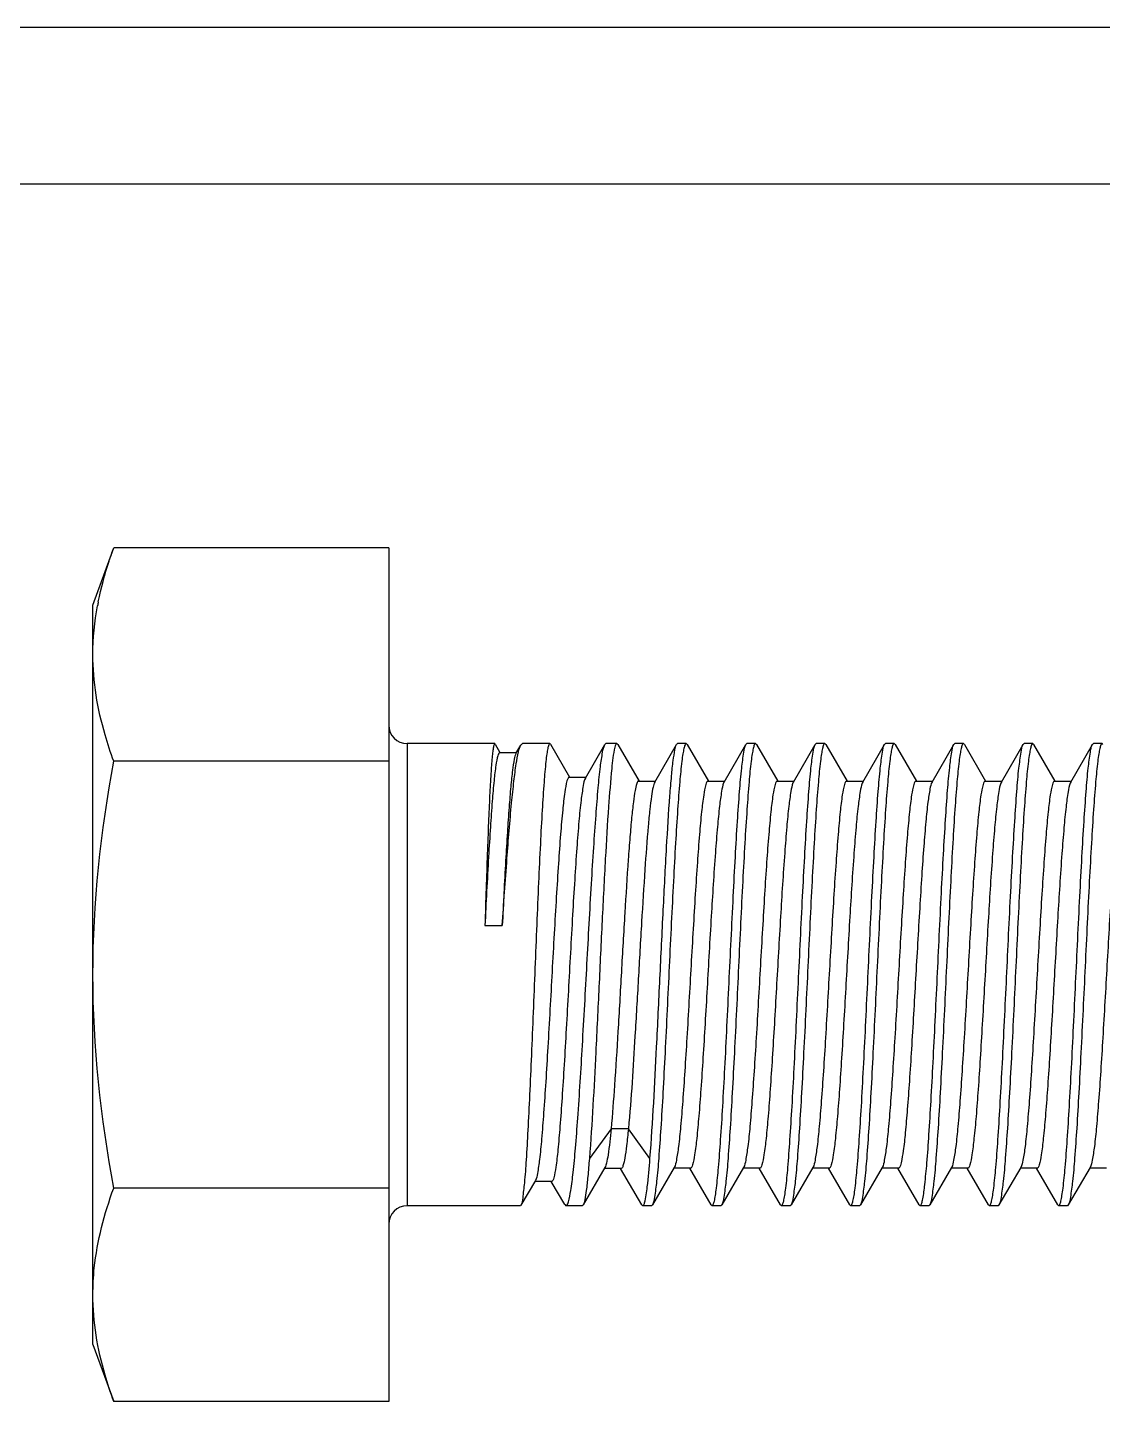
# Model space of a CAD drawing. Extents: x 4995099 to 5303443, y 4627657 to 4889583.
# Drawn here: x 5068758.8 to 5068996.6, y 4728743.2 to 4729047.1 of the extents above; entities that cross this region are included whole.
import ezdxf

# ---------------------------------------------------------------- set-up
doc = ezdxf.new("R2010")
doc.units = 0
doc.header["$LTSCALE"] = 1000
doc.header["$MEASUREMENT"] = 0
doc.layers.get('0').update_dxf_attribs({"color": 4, "linetype": 'CONTINUOUS'})

msp = doc.modelspace()

# ---------------------------------------------------------------- linework, layer by layer
for p, q in [((5069416.27, 4729047.15), (5068174.35, 4729047.14)), ((5069037.68, 4729012.49), (5068606.2, 4729012.49)), ((5068773.31, 4728919.38), (5068777.91, 4728932.03)), ((5068838.73, 4728932.03), (5068777.91, 4728932.03)), ((5068838.73, 4728932.03), (5068838.73, 4728743.17)), ((5068773.31, 4728755.82), (5068773.31, 4728919.38)), ((5068842.82, 4728888.71), (5068842.82, 4728786.49)), ((5068862.18, 4728888.71), (5068842.82, 4728888.71)), ((5068862.18, 4728888.71), (5068842.82, 4728888.71)), ((5068862.18, 4728888.71), (5068862.17, 4728888.71)), ((5068862.28, 4728888.63), (5068862.18, 4728888.71)), ((5068862.28, 4728888.63), (5068863.35, 4728886.79)), ((5068863.27, 4728886.74), (5068867, 4728886.74)), ((5068866.89, 4728886.56), (5068867.96, 4728888.41)), ((5068867.96, 4728888.41), (5068868.31, 4728888.71)), ((5068874.36, 4728888.71), (5068868.31, 4728888.71)), ((5068874.36, 4728888.71), (5068868.31, 4728888.71)), ((5068874.36, 4728888.71), (5068874.33, 4728888.71)), ((5068874.52, 4728888.57), (5068874.36, 4728888.71)), ((5068874.52, 4728888.57), (5068878.76, 4728881.28)), ((5068882.24, 4728881.07), (5068886.55, 4728888.5)), ((5068886.55, 4728888.5), (5068886.79, 4728888.71)), ((5068889.2, 4728888.71), (5068886.79, 4728888.71)), ((5068889.2, 4728888.71), (5068886.79, 4728888.71)), ((5068889.4, 4728888.54), (5068889.2, 4728888.71)), ((5068889.4, 4728888.54), (5068894.12, 4728880.43)), ((5068897.59, 4728880.22), (5068902.41, 4728888.54)), ((5068902.41, 4728888.54), (5068902.61, 4728888.71)), ((5068904.53, 4728888.71), (5068902.61, 4728888.71)), ((5068904.53, 4728888.71), (5068902.61, 4728888.71)), ((5068904.53, 4728888.71), (5068904.51, 4728888.71)), ((5068904.73, 4728888.54), (5068904.53, 4728888.71)), ((5068904.73, 4728888.54), (5068909.45, 4728880.43)), ((5068912.93, 4728880.22), (5068917.74, 4728888.54)), ((5068917.74, 4728888.54), (5068917.95, 4728888.71)), ((5068919.87, 4728888.71), (5068917.95, 4728888.71)), ((5068919.87, 4728888.71), (5068917.95, 4728888.71)), ((5068919.87, 4728888.71), (5068919.84, 4728888.71)), ((5068920.07, 4728888.54), (5068919.87, 4728888.71)), ((5068920.07, 4728888.54), (5068924.79, 4728880.43)), ((5068928.26, 4728880.22), (5068933.08, 4728888.54)), ((5068933.08, 4728888.54), (5068933.28, 4728888.71)), ((5068935.2, 4728888.71), (5068933.28, 4728888.71)), ((5068935.2, 4728888.71), (5068933.28, 4728888.71)), ((5068935.2, 4728888.71), (5068935.17, 4728888.71)), ((5068935.4, 4728888.54), (5068935.2, 4728888.71)), ((5068935.4, 4728888.54), (5068940.12, 4728880.43)), ((5068943.59, 4728880.22), (5068948.41, 4728888.54)), ((5068948.41, 4728888.54), (5068948.61, 4728888.71)), ((5068950.53, 4728888.71), (5068948.61, 4728888.71)), ((5068950.53, 4728888.71), (5068948.61, 4728888.71)), ((5068950.53, 4728888.71), (5068950.51, 4728888.71)), ((5068950.73, 4728888.54), (5068950.53, 4728888.71)), ((5068950.73, 4728888.54), (5068955.45, 4728880.43)), ((5068958.92, 4728880.22), (5068963.74, 4728888.54)), ((5068963.74, 4728888.54), (5068963.94, 4728888.71)), ((5068965.87, 4728888.71), (5068963.94, 4728888.71)), ((5068965.87, 4728888.71), (5068963.94, 4728888.71)), ((5068965.87, 4728888.71), (5068965.84, 4728888.71)), ((5068966.07, 4728888.54), (5068965.87, 4728888.71)), ((5068966.07, 4728888.54), (5068970.78, 4728880.43)), ((5068974.26, 4728880.22), (5068979.08, 4728888.54)), ((5068979.08, 4728888.54), (5068979.28, 4728888.71)), ((5068981.2, 4728888.71), (5068979.28, 4728888.71)), ((5068981.2, 4728888.71), (5068979.28, 4728888.71)), ((5068981.2, 4728888.71), (5068981.17, 4728888.71)), ((5068981.4, 4728888.54), (5068981.2, 4728888.71)), ((5068981.4, 4728888.54), (5068986.12, 4728880.43)), ((5068989.59, 4728880.22), (5068994.41, 4728888.54)), ((5068994.41, 4728888.54), (5068994.61, 4728888.71)), ((5068996.53, 4728888.71), (5068994.61, 4728888.71)), ((5068996.53, 4728888.71), (5068994.61, 4728888.71)), ((5068996.53, 4728888.71), (5068996.5, 4728888.71)), ((5068996.73, 4728888.54), (5068996.53, 4728888.71)), ((5068838.73, 4728884.81), (5068777.91, 4728884.81)), ((5068878.64, 4728881.28), (5068882.36, 4728881.28)), ((5068894, 4728880.43), (5068897.71, 4728880.43)), ((5068909.33, 4728880.43), (5068913.05, 4728880.43)), ((5068912.93, 4728880.22), (5068912.83, 4728880.03)), ((5068924.67, 4728880.43), (5068928.38, 4728880.43)), ((5068928.26, 4728880.22), (5068928.16, 4728880.01)), ((5068940, 4728880.43), (5068943.71, 4728880.43)), ((5068943.59, 4728880.22), (5068943.49, 4728880)), ((5068955.33, 4728880.43), (5068959.04, 4728880.43)), ((5068970.66, 4728880.43), (5068974.38, 4728880.43)), ((5068974.26, 4728880.22), (5068974.14, 4728879.98)), ((5068986, 4728880.43), (5068989.71, 4728880.43)), ((5068989.59, 4728880.22), (5068989.47, 4728879.97)), ((5068860.02, 4728848.48), (5068863.86, 4728848.48)), ((5068887.92, 4728803.51), (5068883.12, 4728796.92)), ((5068891.75, 4728803.51), (5068887.92, 4728803.51)), ((5068896.53, 4728796.92), (5068891.75, 4728803.51)), ((5068871.18, 4728792.07), (5068868, 4728786.6)), ((5068886.57, 4728794.95), (5068881.74, 4728786.66)), ((5068890.16, 4728794.75), (5068886.45, 4728794.75)), ((5068894.72, 4728786.67), (5068890.04, 4728794.75)), ((5068901.91, 4728794.98), (5068897.07, 4728786.66)), ((5068905.5, 4728794.77), (5068901.79, 4728794.77)), ((5068910.08, 4728786.66), (5068905.38, 4728794.77)), ((5068917.24, 4728794.98), (5068912.4, 4728786.66)), ((5068920.83, 4728794.77), (5068917.12, 4728794.77)), ((5068925.41, 4728786.66), (5068920.71, 4728794.77)), ((5068932.57, 4728794.98), (5068927.73, 4728786.66)), ((5068936.17, 4728794.77), (5068932.45, 4728794.77)), ((5068940.74, 4728786.66), (5068936.05, 4728794.77)), ((5068947.9, 4728794.98), (5068943.07, 4728786.66)), ((5068951.5, 4728794.77), (5068947.78, 4728794.77)), ((5068956.08, 4728786.66), (5068951.38, 4728794.77)), ((5068951.63, 4728794.83), (5068951.5, 4728794.77)), ((5068963.24, 4728794.98), (5068958.4, 4728786.66)), ((5068966.83, 4728794.77), (5068963.12, 4728794.77)), ((5068971.41, 4728786.66), (5068966.71, 4728794.77)), ((5068978.57, 4728794.98), (5068973.73, 4728786.66)), ((5068982.16, 4728794.77), (5068978.45, 4728794.77)), ((5068986.74, 4728786.66), (5068982.04, 4728794.77)), ((5068993.9, 4728794.98), (5068989.07, 4728786.66)), ((5068997.5, 4728794.77), (5068993.78, 4728794.77)), ((5068838.73, 4728790.39), (5068777.91, 4728790.39)), ((5068874.79, 4728791.88), (5068871.07, 4728791.88)), ((5068877.66, 4728786.74), (5068874.7, 4728791.83)), ((5068867.87, 4728786.49), (5068842.82, 4728786.49)), ((5068867.87, 4728786.49), (5068842.82, 4728786.49)), ((5068868, 4728786.6), (5068867.87, 4728786.49)), ((5068877.66, 4728786.74), (5068877.95, 4728786.49)), ((5068881.55, 4728786.49), (5068877.95, 4728786.49)), ((5068881.55, 4728786.49), (5068877.95, 4728786.49)), ((5068881.74, 4728786.66), (5068881.55, 4728786.49)), ((5068894.72, 4728786.67), (5068894.93, 4728786.49)), ((5068896.87, 4728786.49), (5068894.93, 4728786.49)), ((5068896.87, 4728786.49), (5068894.93, 4728786.49)), ((5068897.07, 4728786.66), (5068896.87, 4728786.49)), ((5068910.08, 4728786.66), (5068910.28, 4728786.49)), ((5068912.2, 4728786.49), (5068910.28, 4728786.49)), ((5068912.2, 4728786.49), (5068910.28, 4728786.49)), ((5068910.28, 4728786.49), (5068910.31, 4728786.49)), ((5068912.4, 4728786.66), (5068912.2, 4728786.49)), ((5068925.41, 4728786.66), (5068925.61, 4728786.49)), ((5068927.53, 4728786.49), (5068925.61, 4728786.49)), ((5068927.53, 4728786.49), (5068925.61, 4728786.49)), ((5068925.61, 4728786.49), (5068925.64, 4728786.49)), ((5068927.73, 4728786.66), (5068927.53, 4728786.49)), ((5068940.74, 4728786.66), (5068940.95, 4728786.49)), ((5068942.87, 4728786.49), (5068940.95, 4728786.49)), ((5068942.87, 4728786.49), (5068940.95, 4728786.49)), ((5068940.95, 4728786.49), (5068940.97, 4728786.49)), ((5068942.93, 4728786.51), (5068942.87, 4728786.49)), ((5068943, 4728786.57), (5068942.93, 4728786.51)), ((5068943.07, 4728786.66), (5068943, 4728786.57)), ((5068956.08, 4728786.66), (5068956.28, 4728786.49)), ((5068956.28, 4728786.49), (5068956.34, 4728786.51)), ((5068958.2, 4728786.49), (5068956.28, 4728786.49)), ((5068956.34, 4728786.51), (5068956.41, 4728786.57)), ((5068958.2, 4728786.49), (5068956.41, 4728786.49)), ((5068958.4, 4728786.66), (5068958.2, 4728786.49)), ((5068971.41, 4728786.66), (5068971.61, 4728786.49)), ((5068973.53, 4728786.49), (5068971.61, 4728786.49)), ((5068973.53, 4728786.49), (5068971.61, 4728786.49)), ((5068971.61, 4728786.49), (5068971.64, 4728786.49)), ((5068973.73, 4728786.66), (5068973.53, 4728786.49)), ((5068986.74, 4728786.66), (5068986.94, 4728786.49)), ((5068988.86, 4728786.49), (5068986.94, 4728786.49)), ((5068988.86, 4728786.49), (5068986.94, 4728786.49)), ((5068986.94, 4728786.49), (5068986.97, 4728786.49)), ((5068989.07, 4728786.66), (5068988.86, 4728786.49)), ((5068773.31, 4728755.82), (5068777.91, 4728743.17)), ((5068838.73, 4728743.17), (5068777.91, 4728743.17))]:
    msp.add_line(p, q)
for centre, radius, start, end in [((5068839.29, 4728907.14), 66.08, 168.6931, 169.4725), ((5068842.82, 4728892.8), 4.09, 180, 270), ((5068842.82, 4728782.4), 4.09, 90, 180)]:
    msp.add_arc(centre, radius, start, end)
for points, knots in [([(5068774.5, 4728920.1), (5068775.1, 4728923.13), (5068776.2, 4728927.13), (5068777.55, 4728931.04), (5068777.91, 4728932.03)], [0, 0, 0, 0, 0.746895, 1, 1, 1, 1]), ([(5068777.91, 4728884.81), (5068777.21, 4728886.74), (5068774.68, 4728894.37), (5068773.31, 4728902.44), (5068773.31, 4728908.42)], [0, 0, 0, 0, 0.255696, 1, 1, 1, 1]), ([(5068862.17, 4728888.71), (5068862.09, 4728888.68), (5068861.99, 4728888.35), (5068861.86, 4728887.81), (5068861.73, 4728886.85), (5068861.53, 4728884.93), (5068861.3, 4728881.68), (5068861.04, 4728876.89), (5068860.79, 4728870.97), (5068860.53, 4728864.12), (5068860.27, 4728856.52), (5068860.11, 4728851.22), (5068860.02, 4728848.48)], [0, 0, 0, 0, 0.006463, 0.021259, 0.044741, 0.076818, 0.165921, 0.286162, 0.434178, 0.605806, 0.79621, 1, 1, 1, 1]), ([(5068863.27, 4728886.74), (5068863.18, 4728886.74), (5068862.98, 4728886.47), (5068862.71, 4728885.58), (5068862.35, 4728883.52), (5068861.98, 4728880.19), (5068861.59, 4728875.62), (5068861.2, 4728869.99), (5068860.64, 4728860.83), (5068860.27, 4728853.55), (5068860.02, 4728848.48)], [0, 0, 0, 0, 0.007029, 0.021662, 0.076602, 0.165188, 0.285057, 0.432865, 0.604499, 1, 1, 1, 1]), ([(5068863.86, 4728848.48), (5068864.19, 4728853.41), (5068864.82, 4728862.46), (5068865.66, 4728873.12), (5068866.39, 4728880.1), (5068866.86, 4728883.89), (5068867.35, 4728886.54), (5068867.7, 4728887.96), (5068867.96, 4728888.41)], [0, 0, 0, 0, 0.369025, 0.676578, 0.797829, 0.893394, 0.961137, 1, 1, 1, 1]), ([(5068866.89, 4728886.56), (5068866.67, 4728886.18), (5068866.43, 4728884.9), (5068866.05, 4728882.48), (5068865.7, 4728878.91), (5068865.33, 4728874.34), (5068864.96, 4728868.85), (5068864.44, 4728860.14), (5068864.09, 4728853.26), (5068863.86, 4728848.48)], [0, 0, 0, 0, 0.03477, 0.099862, 0.194036, 0.315014, 0.459836, 0.624963, 1, 1, 1, 1]), ([(5068874.33, 4728888.71), (5068874.22, 4728888.68), (5068874.06, 4728888.25), (5068873.88, 4728887.54), (5068873.68, 4728886.29), (5068873.38, 4728883.82), (5068873.04, 4728879.67), (5068872.65, 4728873.59), (5068872.25, 4728866.19), (5068871.86, 4728857.74), (5068871.47, 4728848.56), (5068871.08, 4728838.98), (5068870.69, 4728829.35), (5068870.31, 4728820.02), (5068869.92, 4728811.33), (5068869.55, 4728803.6), (5068869.17, 4728797.12), (5068868.85, 4728792.09), (5068868.42, 4728788.8), (5068868.27, 4728787.07), (5068868, 4728786.6)], [0, 0, 0, 0, 0.003479, 0.011119, 0.023138, 0.039478, 0.084569, 0.144819, 0.218054, 0.30161, 0.392438, 0.487225, 0.582511, 0.674818, 0.760772, 0.837237, 0.901428, 0.951015, 0.984221, 1, 1, 1, 1]), ([(5068878.49, 4728787.35), (5068878.74, 4728788.16), (5068879.11, 4728790.32), (5068879.61, 4728794.28), (5068880.1, 4728799.63), (5068880.81, 4728808.98), (5068881.64, 4728822.57), (5068882.59, 4728839.86), (5068883.39, 4728854.48), (5068884.07, 4728865.46), (5068884.55, 4728872.54), (5068885.03, 4728878.49), (5068885.47, 4728883.16), (5068885.96, 4728886.32), (5068886.26, 4728888), (5068886.55, 4728888.5)], [0, 0, 0, 0, 0.024854, 0.064557, 0.117968, 0.183425, 0.34188, 0.519926, 0.695025, 0.774452, 0.845022, 0.904492, 0.95099, 0.983092, 1, 1, 1, 1]), ([(5068888.77, 4728887.91), (5068888.36, 4728886.39), (5068887.94, 4728881.99), (5068887.24, 4728873.78), (5068886.6, 4728862.54), (5068885.92, 4728849.25), (5068885.25, 4728834.98), (5068884.39, 4728817.42), (5068883.74, 4728804.76), (5068883.12, 4728796.92)], [0, 0, 0, 0, 0.051689, 0.144713, 0.271544, 0.421712, 0.582779, 0.741399, 1, 1, 1, 1]), ([(5068889.2, 4728888.71), (5068889.1, 4728888.71), (5068888.89, 4728888.38), (5068888.82, 4728888.11), (5068888.77, 4728887.91)], [0, 0, 0, 0, 0.316243, 1, 1, 1, 1]), ([(5068896.53, 4728796.92), (5068897.18, 4728805.14), (5068897.85, 4728818.41), (5068898.74, 4728836.74), (5068899.44, 4728851.49), (5068900.14, 4728864.98), (5068900.74, 4728874.87), (5068901.27, 4728881.26), (5068901.6, 4728884.65), (5068901.97, 4728886.95), (5068902.2, 4728888.17), (5068902.41, 4728888.54)], [0, 0, 0, 0, 0.269192, 0.433946, 0.599559, 0.751167, 0.875181, 0.923254, 0.96054, 0.986252, 1, 1, 1, 1]), ([(5068904.51, 4728888.71), (5068904.39, 4728888.68), (5068904.2, 4728888.26), (5068904, 4728887.55), (5068903.77, 4728886.32), (5068903.44, 4728883.87), (5068903.05, 4728879.76), (5068902.6, 4728873.73), (5068902.15, 4728866.4), (5068901.7, 4728858.02), (5068901.24, 4728848.91), (5068900.63, 4728836.25), (5068900.04, 4728823.73), (5068899.42, 4728811.81), (5068898.97, 4728804.05), (5068898.51, 4728797.52), (5068898.1, 4728792.4), (5068897.62, 4728788.99), (5068897.37, 4728787.18), (5068897.07, 4728786.66)], [0, 0, 0, 0, 0.003606, 0.011247, 0.023194, 0.039404, 0.084092, 0.143784, 0.216355, 0.299204, 0.389343, 0.483517, 0.670349, 0.756272, 0.83299, 0.897744, 0.948219, 0.982646, 1, 1, 1, 1]), ([(5068910.31, 4728786.49), (5068910.43, 4728786.52), (5068910.62, 4728786.94), (5068910.82, 4728787.65), (5068911.04, 4728788.88), (5068911.37, 4728791.33), (5068911.76, 4728795.44), (5068912.21, 4728801.47), (5068912.66, 4728808.8), (5068913.12, 4728817.17), (5068913.57, 4728826.29), (5068914.18, 4728838.95), (5068914.77, 4728851.46), (5068915.4, 4728863.38), (5068915.84, 4728871.14), (5068916.3, 4728877.67), (5068916.71, 4728882.79), (5068917.2, 4728886.21), (5068917.45, 4728888.02), (5068917.74, 4728888.54)], [0, 0, 0, 0, 0.00361, 0.011255, 0.023205, 0.039416, 0.084097, 0.143781, 0.216343, 0.299178, 0.3893, 0.483456, 0.670274, 0.756195, 0.832914, 0.897676, 0.948169, 0.98262, 1, 1, 1, 1]), ([(5068919.84, 4728888.71), (5068919.72, 4728888.68), (5068919.53, 4728888.26), (5068919.33, 4728887.55), (5068919.11, 4728886.32), (5068918.77, 4728883.87), (5068918.38, 4728879.76), (5068917.94, 4728873.73), (5068917.48, 4728866.4), (5068917.03, 4728858.03), (5068916.57, 4728848.91), (5068915.97, 4728836.25), (5068915.38, 4728823.73), (5068914.75, 4728811.81), (5068914.3, 4728804.05), (5068913.84, 4728797.52), (5068913.44, 4728792.4), (5068912.95, 4728788.99), (5068912.7, 4728787.18), (5068912.4, 4728786.66)], [0, 0, 0, 0, 0.003604, 0.011244, 0.023189, 0.039398, 0.084081, 0.143773, 0.216344, 0.29919, 0.389328, 0.483502, 0.67034, 0.756263, 0.832984, 0.89774, 0.948217, 0.982646, 1, 1, 1, 1]), ([(5068925.64, 4728786.49), (5068925.76, 4728786.52), (5068925.95, 4728786.94), (5068926.15, 4728787.65), (5068926.37, 4728788.88), (5068926.71, 4728791.33), (5068927.1, 4728795.44), (5068927.54, 4728801.47), (5068927.99, 4728808.8), (5068928.45, 4728817.17), (5068928.9, 4728826.29), (5068929.51, 4728838.95), (5068930.1, 4728851.47), (5068930.73, 4728863.38), (5068931.18, 4728871.14), (5068931.64, 4728877.67), (5068932.04, 4728882.79), (5068932.53, 4728886.21), (5068932.78, 4728888.02), (5068933.08, 4728888.54)], [0, 0, 0, 0, 0.003611, 0.011257, 0.023206, 0.039418, 0.084102, 0.143788, 0.216352, 0.299187, 0.389308, 0.483466, 0.670283, 0.7562, 0.832918, 0.897681, 0.948172, 0.982621, 1, 1, 1, 1]), ([(5068935.17, 4728888.71), (5068935.05, 4728888.68), (5068934.86, 4728888.26), (5068934.66, 4728887.55), (5068934.44, 4728886.32), (5068934.11, 4728883.87), (5068933.71, 4728879.76), (5068933.27, 4728873.73), (5068932.82, 4728866.4), (5068932.36, 4728858.02), (5068931.91, 4728848.91), (5068931.3, 4728836.25), (5068930.71, 4728823.73), (5068930.08, 4728811.81), (5068929.63, 4728804.05), (5068929.17, 4728797.52), (5068928.77, 4728792.4), (5068928.28, 4728788.99), (5068928.03, 4728787.18), (5068927.73, 4728786.66)], [0, 0, 0, 0, 0.003606, 0.011247, 0.023192, 0.039401, 0.084085, 0.143776, 0.216348, 0.299195, 0.38933, 0.483503, 0.670342, 0.756264, 0.832982, 0.897739, 0.948217, 0.982647, 1, 1, 1, 1]), ([(5068940.97, 4728786.49), (5068941.09, 4728786.52), (5068941.28, 4728786.94), (5068941.48, 4728787.65), (5068941.71, 4728788.88), (5068942.04, 4728791.33), (5068942.43, 4728795.44), (5068942.88, 4728801.47), (5068943.33, 4728808.8), (5068943.78, 4728817.17), (5068944.24, 4728826.29), (5068944.84, 4728838.95), (5068945.44, 4728851.47), (5068946.06, 4728863.38), (5068946.51, 4728871.14), (5068946.97, 4728877.67), (5068947.38, 4728882.79), (5068947.86, 4728886.21), (5068948.11, 4728888.02), (5068948.41, 4728888.54)], [0, 0, 0, 0, 0.00361, 0.011255, 0.023204, 0.039415, 0.0841, 0.143787, 0.21635, 0.299184, 0.389308, 0.483468, 0.670284, 0.7562, 0.83292, 0.897683, 0.948173, 0.982621, 1, 1, 1, 1]), ([(5068950.51, 4728888.71), (5068950.39, 4728888.68), (5068950.19, 4728888.26), (5068950, 4728887.55), (5068949.77, 4728886.32), (5068949.44, 4728883.87), (5068949.05, 4728879.76), (5068948.6, 4728873.74), (5068948.15, 4728866.41), (5068947.7, 4728858.03), (5068947.24, 4728848.92), (5068946.63, 4728836.25), (5068946.04, 4728823.73), (5068945.42, 4728811.81), (5068944.97, 4728804.05), (5068944.51, 4728797.52), (5068944.1, 4728792.4), (5068943.61, 4728788.99), (5068943.36, 4728787.18), (5068943.07, 4728786.66)], [0, 0, 0, 0, 0.003598, 0.011231, 0.023168, 0.039371, 0.084041, 0.143721, 0.216288, 0.299135, 0.389272, 0.483446, 0.670301, 0.756235, 0.832961, 0.897725, 0.94821, 0.982644, 1, 1, 1, 1]), ([(5068956.41, 4728786.57), (5068956.53, 4728786.7), (5068956.69, 4728787.19), (5068957.04, 4728788.7), (5068957.4, 4728791.69), (5068957.85, 4728796.42), (5068958.28, 4728802.61), (5068958.73, 4728810.03), (5068959.18, 4728818.41), (5068959.63, 4728827.47), (5068960.23, 4728839.97), (5068960.81, 4728852.28), (5068961.43, 4728863.97), (5068961.87, 4728871.55), (5068962.32, 4728877.93), (5068962.72, 4728882.93), (5068963.2, 4728886.27), (5068963.45, 4728888.03), (5068963.74, 4728888.54)], [0, 0, 0, 0, 0.005244, 0.014609, 0.045815, 0.092875, 0.154195, 0.22765, 0.310678, 0.400368, 0.493572, 0.677434, 0.761652, 0.836715, 0.899999, 0.949307, 0.982964, 1, 1, 1, 1]), ([(5068965.84, 4728888.71), (5068965.72, 4728888.68), (5068965.53, 4728888.26), (5068965.33, 4728887.55), (5068965.1, 4728886.32), (5068964.77, 4728883.87), (5068964.38, 4728879.76), (5068963.93, 4728873.73), (5068963.48, 4728866.4), (5068963.03, 4728858.02), (5068962.57, 4728848.91), (5068961.97, 4728836.25), (5068961.37, 4728823.73), (5068960.75, 4728811.81), (5068960.3, 4728804.05), (5068959.84, 4728797.52), (5068959.43, 4728792.4), (5068958.95, 4728788.99), (5068958.7, 4728787.18), (5068958.4, 4728786.66)], [0, 0, 0, 0, 0.003608, 0.011251, 0.0232, 0.039412, 0.0841, 0.143792, 0.216367, 0.299219, 0.389359, 0.483531, 0.670361, 0.756279, 0.832994, 0.897747, 0.94822, 0.982647, 1, 1, 1, 1]), ([(5068971.64, 4728786.49), (5068971.76, 4728786.52), (5068971.95, 4728786.94), (5068972.15, 4728787.65), (5068972.37, 4728788.88), (5068972.7, 4728791.33), (5068973.1, 4728795.44), (5068973.54, 4728801.47), (5068973.99, 4728808.8), (5068974.45, 4728817.17), (5068974.9, 4728826.29), (5068975.51, 4728838.95), (5068976.1, 4728851.46), (5068976.73, 4728863.38), (5068977.18, 4728871.14), (5068977.64, 4728877.67), (5068978.04, 4728882.79), (5068978.53, 4728886.21), (5068978.78, 4728888.02), (5068979.08, 4728888.54)], [0, 0, 0, 0, 0.00361, 0.011255, 0.023204, 0.039414, 0.084096, 0.14378, 0.216342, 0.299175, 0.389295, 0.483453, 0.670272, 0.756195, 0.832918, 0.89768, 0.94817, 0.98262, 1, 1, 1, 1]), ([(5068981.17, 4728888.71), (5068981.05, 4728888.68), (5068980.86, 4728888.26), (5068980.66, 4728887.55), (5068980.44, 4728886.32), (5068980.1, 4728883.87), (5068979.71, 4728879.76), (5068979.27, 4728873.74), (5068978.82, 4728866.4), (5068978.36, 4728858.03), (5068977.91, 4728848.91), (5068977.3, 4728836.25), (5068976.71, 4728823.73), (5068976.08, 4728811.81), (5068975.63, 4728804.05), (5068975.17, 4728797.52), (5068974.77, 4728792.4), (5068974.28, 4728788.99), (5068974.03, 4728787.18), (5068973.73, 4728786.66)], [0, 0, 0, 0, 0.003605, 0.011245, 0.02319, 0.039398, 0.084078, 0.143767, 0.216337, 0.299182, 0.389315, 0.483487, 0.670329, 0.756258, 0.83298, 0.897737, 0.948214, 0.982645, 1, 1, 1, 1]), ([(5068986.97, 4728786.49), (5068987.09, 4728786.52), (5068987.28, 4728786.94), (5068987.48, 4728787.65), (5068987.7, 4728788.88), (5068988.04, 4728791.33), (5068988.43, 4728795.45), (5068988.88, 4728801.47), (5068989.33, 4728808.8), (5068989.78, 4728817.18), (5068990.24, 4728826.29), (5068990.84, 4728838.95), (5068991.44, 4728851.47), (5068992.06, 4728863.38), (5068992.51, 4728871.14), (5068992.97, 4728877.67), (5068993.37, 4728882.79), (5068993.86, 4728886.21), (5068994.11, 4728888.02), (5068994.41, 4728888.54)], [0, 0, 0, 0, 0.003613, 0.011261, 0.023214, 0.039428, 0.084117, 0.143805, 0.21637, 0.299211, 0.389338, 0.483496, 0.670304, 0.756216, 0.832931, 0.89769, 0.948176, 0.982622, 1, 1, 1, 1]), ([(5068996.5, 4728888.71), (5068996.38, 4728888.68), (5068996.19, 4728888.26), (5068995.99, 4728887.55), (5068995.77, 4728886.32), (5068995.44, 4728883.87), (5068995.05, 4728879.76), (5068994.6, 4728873.73), (5068994.15, 4728866.4), (5068993.69, 4728858.02), (5068993.24, 4728848.91), (5068992.63, 4728836.25), (5068992.04, 4728823.73), (5068991.41, 4728811.81), (5068990.97, 4728804.05), (5068990.51, 4728797.52), (5068990.1, 4728792.4), (5068989.61, 4728788.99), (5068989.36, 4728787.18), (5068989.07, 4728786.66)], [0, 0, 0, 0, 0.003606, 0.011248, 0.023195, 0.039406, 0.084093, 0.143786, 0.216358, 0.299206, 0.389346, 0.483519, 0.670351, 0.756273, 0.832991, 0.897744, 0.948219, 0.982646, 1, 1, 1, 1]), ([(5068878.64, 4728881.28), (5068878.54, 4728881.28), (5068878.31, 4728880.95), (5068878, 4728879.91), (5068877.58, 4728877.49), (5068877.16, 4728873.61), (5068876.7, 4728868.32), (5068876.25, 4728861.9), (5068875.79, 4728854.56), (5068875.33, 4728846.58), (5068874.72, 4728835.5), (5068874.12, 4728824.55), (5068873.5, 4728814.14), (5068873.05, 4728807.37), (5068872.6, 4728801.67), (5068872.19, 4728797.18), (5068871.73, 4728794.15), (5068871.45, 4728792.54), (5068871.18, 4728792.07)], [0, 0, 0, 0, 0.003512, 0.010895, 0.03862, 0.083116, 0.142813, 0.21551, 0.298517, 0.388779, 0.482991, 0.669589, 0.75528, 0.831778, 0.896415, 0.946979, 0.981812, 1, 1, 1, 1]), ([(5068882.24, 4728881.07), (5068881.95, 4728880.58), (5068881.67, 4728878.91), (5068881.19, 4728875.77), (5068880.77, 4728871.14), (5068880.31, 4728865.28), (5068879.85, 4728858.36), (5068879.22, 4728847.84), (5068878.63, 4728836.84), (5068878.02, 4728825.78), (5068877.56, 4728817.89), (5068877.11, 4728810.67), (5068876.66, 4728804.4), (5068876.22, 4728799.27), (5068875.81, 4728795.52), (5068875.4, 4728793.19), (5068875.11, 4728792.19), (5068874.89, 4728791.88), (5068874.79, 4728791.88)], [0, 0, 0, 0, 0.018969, 0.055155, 0.107429, 0.173883, 0.252061, 0.339075, 0.526651, 0.6204, 0.709614, 0.791122, 0.862062, 0.919981, 0.962927, 0.989567, 0.996641, 1, 1, 1, 1]), ([(5068894, 4728880.43), (5068893.79, 4728880.43), (5068893.47, 4728879.49), (5068893.17, 4728878.13), (5068892.8, 4728875.5), (5068892.44, 4728872.12), (5068892.07, 4728867.84), (5068891.55, 4728860.82), (5068890.92, 4728850.84), (5068890.2, 4728838.17), (5068889.48, 4728825.44), (5068888.76, 4728813.88), (5068888.22, 4728806.7), (5068887.92, 4728803.51)], [0, 0, 0, 0, 0.008312, 0.028859, 0.061939, 0.106893, 0.162683, 0.227987, 0.380684, 0.550376, 0.720797, 0.875605, 1, 1, 1, 1]), ([(5068897.59, 4728880.22), (5068897.4, 4728879.89), (5068897.15, 4728878.82), (5068896.8, 4728876.81), (5068896.46, 4728873.91), (5068895.94, 4728868.52), (5068895.34, 4728860.21), (5068894.64, 4728848.93), (5068893.95, 4728836.64), (5068893.06, 4728821.38), (5068892.4, 4728810.34), (5068891.75, 4728803.51)], [0, 0, 0, 0, 0.015086, 0.041871, 0.07998, 0.128634, 0.253127, 0.404426, 0.569162, 0.732754, 1, 1, 1, 1]), ([(5068909.33, 4728880.43), (5068909.23, 4728880.43), (5068909.01, 4728880.13), (5068908.71, 4728879.14), (5068908.3, 4728876.88), (5068907.88, 4728873.23), (5068907.43, 4728868.25), (5068906.98, 4728862.18), (5068906.53, 4728855.22), (5068906.07, 4728847.63), (5068905.47, 4728837.04), (5068904.87, 4728826.54), (5068904.25, 4728816.51), (5068903.8, 4728809.95), (5068903.35, 4728804.4), (5068902.93, 4728800.01), (5068902.46, 4728797.03), (5068902.18, 4728795.44), (5068901.91, 4728794.98)], [0, 0, 0, 0, 0.003515, 0.010772, 0.037949, 0.081609, 0.140308, 0.211978, 0.294061, 0.383612, 0.477415, 0.664253, 0.750571, 0.827952, 0.893624, 0.945254, 0.981055, 1, 1, 1, 1]), ([(5068924.67, 4728880.43), (5068924.56, 4728880.43), (5068924.34, 4728880.13), (5068924.04, 4728879.14), (5068923.63, 4728876.88), (5068923.21, 4728873.23), (5068922.76, 4728868.25), (5068922.31, 4728862.18), (5068921.86, 4728855.22), (5068921.41, 4728847.63), (5068920.8, 4728837.04), (5068920.21, 4728826.54), (5068919.58, 4728816.51), (5068919.13, 4728809.95), (5068918.68, 4728804.4), (5068918.26, 4728800.01), (5068917.8, 4728797.03), (5068917.51, 4728795.44), (5068917.24, 4728794.98)], [0, 0, 0, 0, 0.003515, 0.010772, 0.037949, 0.081609, 0.140308, 0.211978, 0.294061, 0.383612, 0.477415, 0.664253, 0.750571, 0.827952, 0.893624, 0.945254, 0.981055, 1, 1, 1, 1]), ([(5068940, 4728880.43), (5068939.9, 4728880.43), (5068939.67, 4728880.13), (5068939.37, 4728879.14), (5068938.96, 4728876.88), (5068938.55, 4728873.23), (5068938.1, 4728868.25), (5068937.65, 4728862.18), (5068937.19, 4728855.22), (5068936.74, 4728847.63), (5068936.13, 4728837.04), (5068935.54, 4728826.54), (5068934.92, 4728816.51), (5068934.47, 4728809.95), (5068934.01, 4728804.4), (5068933.59, 4728800.01), (5068933.13, 4728797.03), (5068932.84, 4728795.44), (5068932.57, 4728794.98)], [0, 0, 0, 0, 0.003515, 0.010772, 0.037949, 0.081609, 0.140308, 0.211978, 0.294061, 0.383612, 0.477416, 0.664253, 0.750571, 0.827952, 0.893624, 0.945254, 0.981055, 1, 1, 1, 1]), ([(5068955.33, 4728880.43), (5068955.23, 4728880.43), (5068955.01, 4728880.13), (5068954.7, 4728879.14), (5068954.3, 4728876.88), (5068953.88, 4728873.23), (5068953.43, 4728868.25), (5068952.98, 4728862.18), (5068952.53, 4728855.22), (5068952.07, 4728847.63), (5068951.46, 4728837.04), (5068950.87, 4728826.54), (5068950.25, 4728816.51), (5068949.8, 4728809.95), (5068949.34, 4728804.4), (5068948.93, 4728800.02), (5068948.46, 4728797.03), (5068948.18, 4728795.45), (5068947.9, 4728794.98)], [0, 0, 0, 0, 0.003515, 0.010771, 0.037948, 0.081607, 0.140304, 0.211972, 0.294053, 0.383603, 0.477405, 0.664241, 0.750559, 0.82794, 0.893613, 0.945246, 0.981049, 1, 1, 1, 1]), ([(5068958.92, 4728880.22), (5068958.66, 4728879.76), (5068958.38, 4728878.22), (5068957.92, 4728875.33), (5068957.51, 4728871.07), (5068957.06, 4728865.68), (5068956.62, 4728859.31), (5068956.01, 4728849.53), (5068955.28, 4728836.7), (5068954.55, 4728823.93), (5068953.94, 4728814.32), (5068953.5, 4728808.15), (5068953.04, 4728803.03), (5068952.65, 4728799.04), (5068952.17, 4728796.53), (5068951.94, 4728795.12), (5068951.63, 4728794.83)], [0, 0, 0, 0, 0.018521, 0.053335, 0.103489, 0.167313, 0.24262, 0.326812, 0.509979, 0.691635, 0.773988, 0.846813, 0.907599, 0.95427, 0.985299, 1, 1, 1, 1]), ([(5068970.66, 4728880.43), (5068970.56, 4728880.43), (5068970.34, 4728880.13), (5068970.04, 4728879.14), (5068969.63, 4728876.88), (5068969.21, 4728873.23), (5068968.76, 4728868.25), (5068968.31, 4728862.18), (5068967.86, 4728855.22), (5068967.4, 4728847.63), (5068966.8, 4728837.04), (5068966.21, 4728826.54), (5068965.58, 4728816.51), (5068965.13, 4728809.95), (5068964.68, 4728804.4), (5068964.26, 4728800.01), (5068963.79, 4728797.03), (5068963.51, 4728795.44), (5068963.24, 4728794.98)], [0, 0, 0, 0, 0.003516, 0.010771, 0.037949, 0.081609, 0.140308, 0.211978, 0.294061, 0.383613, 0.477416, 0.664254, 0.750571, 0.827952, 0.893624, 0.945254, 0.981055, 1, 1, 1, 1]), ([(5068986, 4728880.43), (5068985.9, 4728880.43), (5068985.67, 4728880.13), (5068985.37, 4728879.14), (5068984.96, 4728876.88), (5068984.54, 4728873.23), (5068984.09, 4728868.25), (5068983.65, 4728862.18), (5068983.19, 4728855.22), (5068982.74, 4728847.63), (5068982.13, 4728837.04), (5068981.54, 4728826.54), (5068980.91, 4728816.51), (5068980.47, 4728809.95), (5068980.01, 4728804.4), (5068979.59, 4728800.01), (5068979.13, 4728797.03), (5068978.84, 4728795.44), (5068978.57, 4728794.98)], [0, 0, 0, 0, 0.003516, 0.010771, 0.037949, 0.081609, 0.140308, 0.211978, 0.294061, 0.383613, 0.477416, 0.664254, 0.750571, 0.827952, 0.893624, 0.945254, 0.981055, 1, 1, 1, 1]), ([(5069001.33, 4728880.43), (5069001.23, 4728880.43), (5069001.01, 4728880.13), (5069000.7, 4728879.14), (5069000.29, 4728876.88), (5068999.88, 4728873.23), (5068999.43, 4728868.25), (5068998.98, 4728862.18), (5068998.52, 4728855.22), (5068998.07, 4728847.63), (5068997.46, 4728837.04), (5068996.87, 4728826.54), (5068996.25, 4728816.51), (5068995.8, 4728809.95), (5068995.34, 4728804.4), (5068994.92, 4728800.01), (5068994.46, 4728797.03), (5068994.18, 4728795.44), (5068993.9, 4728794.98)], [0, 0, 0, 0, 0.003516, 0.010771, 0.037949, 0.081609, 0.140308, 0.211978, 0.294061, 0.383613, 0.477416, 0.664254, 0.750571, 0.827952, 0.893624, 0.945254, 0.981055, 1, 1, 1, 1]), ([(5068912.83, 4728880.03), (5068912.59, 4728879.44), (5068912.28, 4728877.72), (5068911.84, 4728874.49), (5068911.41, 4728869.95), (5068910.77, 4728861.83), (5068910.03, 4728849.93), (5068909.32, 4728837.31), (5068908.72, 4728826.86), (5068908.27, 4728819.41), (5068907.82, 4728812.59), (5068907.38, 4728806.66), (5068906.93, 4728801.8), (5068906.52, 4728798.23), (5068906.12, 4728796.02), (5068905.82, 4728795.06), (5068905.6, 4728794.77), (5068905.5, 4728794.77)], [0, 0, 0, 0, 0.022133, 0.060618, 0.114292, 0.181331, 0.345799, 0.531244, 0.623802, 0.711913, 0.792495, 0.862731, 0.920179, 0.962872, 0.989439, 0.99654, 1, 1, 1, 1]), ([(5068928.16, 4728880.01), (5068927.92, 4728879.43), (5068927.61, 4728877.69), (5068927.17, 4728874.46), (5068926.74, 4728869.92), (5068926.1, 4728861.79), (5068925.36, 4728849.89), (5068924.65, 4728837.27), (5068924.05, 4728826.83), (5068923.6, 4728819.38), (5068923.15, 4728812.57), (5068922.71, 4728806.64), (5068922.27, 4728801.79), (5068921.85, 4728798.22), (5068921.45, 4728796.02), (5068921.15, 4728795.06), (5068920.93, 4728794.77), (5068920.83, 4728794.77)], [0, 0, 0, 0, 0.022272, 0.060873, 0.114636, 0.181733, 0.346234, 0.531618, 0.624122, 0.712171, 0.792687, 0.862862, 0.920257, 0.962907, 0.989448, 0.996542, 1, 1, 1, 1]), ([(5068943.49, 4728880), (5068943.25, 4728879.41), (5068942.94, 4728877.67), (5068942.49, 4728874.43), (5068942.07, 4728869.88), (5068941.43, 4728861.75), (5068940.69, 4728849.85), (5068939.98, 4728837.23), (5068939.38, 4728826.8), (5068938.93, 4728819.36), (5068938.48, 4728812.55), (5068938.04, 4728806.63), (5068937.6, 4728801.78), (5068937.19, 4728798.22), (5068936.78, 4728796.02), (5068936.48, 4728795.06), (5068936.26, 4728794.77), (5068936.17, 4728794.77)], [0, 0, 0, 0, 0.022411, 0.061128, 0.114979, 0.182135, 0.346668, 0.531991, 0.624441, 0.712428, 0.79288, 0.862992, 0.920333, 0.962942, 0.989457, 0.996545, 1, 1, 1, 1]), ([(5068974.14, 4728879.98), (5068973.91, 4728879.38), (5068973.6, 4728877.63), (5068973.15, 4728874.37), (5068972.73, 4728869.8), (5068972.09, 4728861.66), (5068971.35, 4728849.77), (5068970.64, 4728837.16), (5068970.04, 4728826.73), (5068969.59, 4728819.31), (5068969.15, 4728812.51), (5068968.71, 4728806.61), (5068968.26, 4728801.76), (5068967.85, 4728798.21), (5068967.45, 4728796.02), (5068967.15, 4728795.06), (5068966.93, 4728794.77), (5068966.83, 4728794.77)], [0, 0, 0, 0, 0.022688, 0.061638, 0.115664, 0.182937, 0.347534, 0.532736, 0.625078, 0.712941, 0.793264, 0.863253, 0.920487, 0.963013, 0.989475, 0.996549, 1, 1, 1, 1]), ([(5068989.47, 4728879.97), (5068989.24, 4728879.37), (5068988.92, 4728877.61), (5068988.48, 4728874.33), (5068988.06, 4728869.76), (5068987.42, 4728861.62), (5068986.68, 4728849.73), (5068985.97, 4728837.12), (5068985.37, 4728826.7), (5068984.93, 4728819.28), (5068984.48, 4728812.5), (5068984.04, 4728806.59), (5068983.59, 4728801.76), (5068983.18, 4728798.21), (5068982.78, 4728796.02), (5068982.48, 4728795.06), (5068982.26, 4728794.77), (5068982.16, 4728794.77)], [0, 0, 0, 0, 0.022827, 0.061892, 0.116006, 0.183337, 0.347966, 0.533107, 0.625396, 0.713197, 0.793455, 0.863383, 0.920563, 0.963048, 0.989484, 0.996552, 1, 1, 1, 1]), ([(5068887.92, 4728803.51), (5068887.74, 4728801.57), (5068887.5, 4728799.02), (5068886.98, 4728796.19), (5068886.74, 4728795.25), (5068886.57, 4728794.95)], [0, 0, 0, 0, 0.671595, 0.880111, 1, 1, 1, 1]), ([(5068891.75, 4728803.51), (5068891.64, 4728802.26), (5068891.42, 4728800.12), (5068891.03, 4728797.25), (5068890.71, 4728795.79), (5068890.39, 4728794.75), (5068890.16, 4728794.75)], [0, 0, 0, 0, 0.420495, 0.7305, 0.923007, 1, 1, 1, 1]), ([(5068883.12, 4728796.92), (5068883.02, 4728795.59), (5068882.81, 4728793.24), (5068882.5, 4728790.17), (5068882.16, 4728788.09), (5068881.94, 4728786.99), (5068881.74, 4728786.66)], [0, 0, 0, 0, 0.384742, 0.682919, 0.888847, 1, 1, 1, 1]), ([(5068895.34, 4728787.16), (5068895.67, 4728788.29), (5068896.05, 4728791.58), (5068896.37, 4728794.83), (5068896.53, 4728796.92)], [0, 0, 0, 0, 0.35995, 1, 1, 1, 1]), ([(5068773.31, 4728766.78), (5068773.31, 4728768.76), (5068773.73, 4728776.81), (5068775.84, 4728784.69), (5068777.91, 4728790.39)], [0, 0, 0, 0, 0.246324, 1, 1, 1, 1]), ([(5068877.95, 4728786.49), (5068878, 4728786.49), (5068878.33, 4728786.67), (5068878.4, 4728787.07), (5068878.49, 4728787.35)], [0, 0, 0, 0, 0.138496, 1, 1, 1, 1]), ([(5068894.93, 4728786.49), (5068894.97, 4728786.49), (5068895.22, 4728786.64), (5068895.27, 4728786.94), (5068895.34, 4728787.16)], [0, 0, 0, 0, 0.135051, 1, 1, 1, 1]), ([(5068777.91, 4728743.17), (5068777.21, 4728745.11), (5068774.68, 4728752.73), (5068773.31, 4728760.8), (5068773.31, 4728766.78)], [0, 0, 0, 0, 0.255696, 1, 1, 1, 1])]:
    msp.add_open_spline(points, degree=3, knots=knots)
for points in [[(5068773.31, 4728908.42), (5068773.31, 4728912.03), (5068773.67, 4728915.66), (5068774.33, 4728919.22)], [(5068773.31, 4728837.6), (5068773.31, 4728853.41), (5068775.08, 4728869.26), (5068777.91, 4728884.81)], [(5068777.91, 4728790.39), (5068775.08, 4728805.94), (5068773.31, 4728821.79), (5068773.31, 4728837.6)]]:
    msp.add_open_spline(points, degree=3)

doc.saveas('drawing.dxf')
